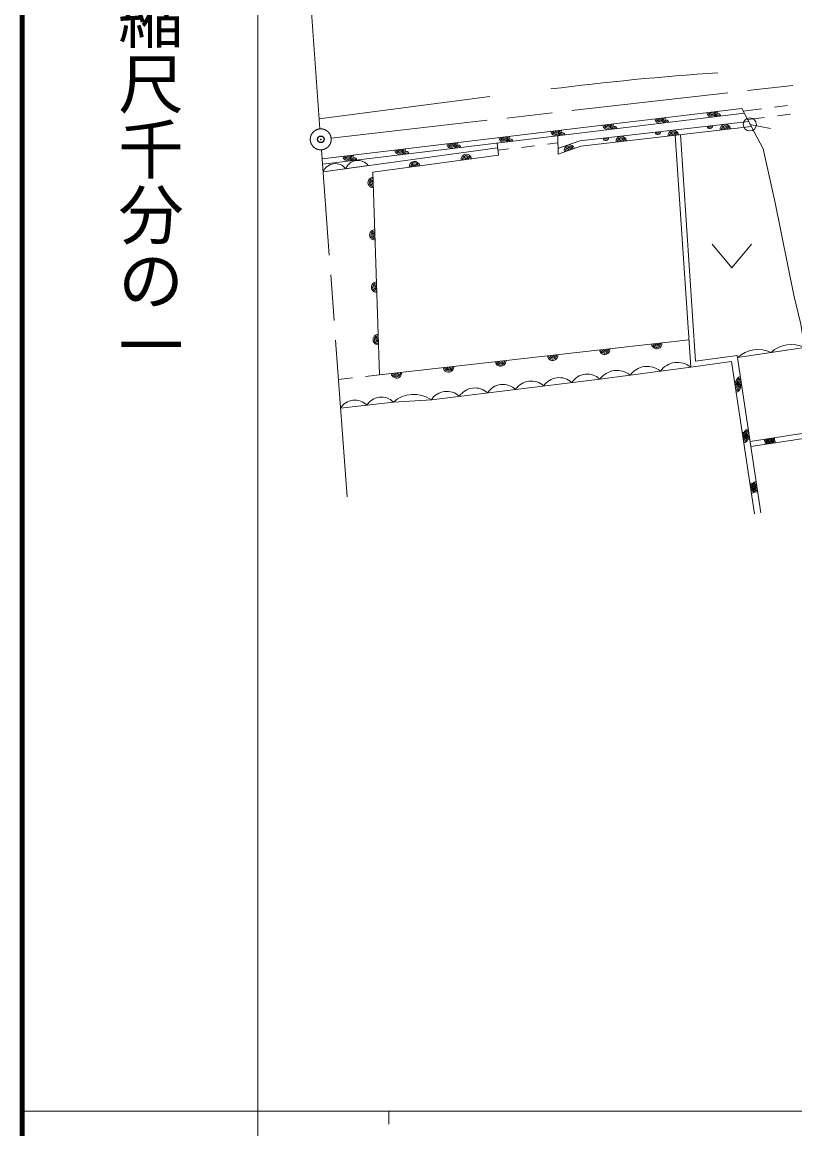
# Model space of a CAD drawing. Units: millimetres, scale not verified. Extents: x 40000 to 680000, y 20000 to 380000.
# Drawn here: x 40000 to 99014, y 203642 to 288198 of the extents above; entities that cross this region are included whole.
import ezdxf
from ezdxf.enums import TextEntityAlignment as Align

# ---------------------------------------------------------------- set-up
doc = ezdxf.new("R2010")
doc.units = ezdxf.units.MM
doc.header["$LTSCALE"] = 1000
doc.header["$PDMODE"] = 32
doc.header["$PDSIZE"] = 500
doc.linetypes.add('CHAIN', pattern=[18.5, 12, -1.5, 3.5, -1.5])
for name, color, linetype, lineweight in [('M-BGD', 7, 'Continuous', 13), ('M-BMK', 2, 'CHAIN', 13), ('M-BMK-SRVR', 3, 'Continuous', 13), ('M-TTL', 2, 'Continuous', 140), ('M-TTL-BAND', 7, 'Continuous', 13)]:
    doc.layers.add(name, color=color, linetype=linetype, lineweight=lineweight)
doc.layers.add('M-OTRS', color=6, linetype='Continuous')
doc.styles.add('@ＭＳ ゴシック', font='')
doc.styles.get('@ＭＳ ゴシック').set_extended_font_data('@MS Gothic')

msp = doc.modelspace()

# ---------------------------------------------------------------- linework, layer by layer
at = {"layer": 'M-BGD'}
for p, q in [((62691, 280808), (75720, 282517)), ((62916, 277748), (94955, 281609)), ((62916, 277748), (94955, 281609)), ((94955, 281609), (96601, 278516)), ((96463, 281587), (95062, 281408)), ((98447, 281839), (97455, 281713)), ((62964, 277351), (95156, 281231)), ((95156, 281231), (62964, 277351)), ((96699, 280911), (95413, 280747)), ((98683, 281164), (97691, 281037)), ((95490, 280603), (82591, 279121)), ((95490, 280603), (82591, 279121)), ((82681, 278729), (95692, 280224)), ((82681, 278729), (95692, 280224)), ((97166, 280063), (95574, 280387)), ((80906, 279513), (80932, 278117)), ((80924, 278538), (82591, 279121)), ((91061, 261846), (89873, 279555)), ((90271, 279601), (91432, 262298)), ((76306, 278586), (62988, 276768)), ((76273, 278955), (76381, 278041)), ((76338, 278406), (77138, 278506)), ((78131, 278629), (79123, 278753)), ((80115, 278877), (80916, 278977)), ((80932, 278117), (82681, 278729)), ((80932, 278117), (82681, 278729)), ((76381, 278041), (66786, 276731)), ((76381, 278041), (66786, 276731)), ((62988, 276768), (66437, 277239)), ((66786, 276731), (67287, 261257)), ((66786, 276731), (67287, 261257)), ((92699, 271230), (94199, 269430)), ((94199, 269430), (95699, 271230)), ((67287, 261257), (90922, 263924)), ((67287, 261257), (90922, 263924)), ((99749, 263346), (94641, 262573)), ((99749, 263346), (97195, 262960)), ((91061, 261846), (94182, 262258)), ((91432, 262298), (94619, 262719)), ((94182, 262258), (95922, 250638)), ((94182, 262258), (95922, 250638)), ((96416, 250712), (94619, 262719)), ((94619, 262719), (96416, 250712)), ((97195, 262960), (94641, 262573)), ((84125, 260929), (91061, 261846)), ((65225, 261021), (64156, 260899)), ((67287, 261257), (66219, 261135)), ((71252, 259349), (84125, 260929)), ((64319, 258693), (68350, 259169)), ((64319, 258693), (68350, 259169)), ((68350, 259169), (71252, 259349)), ((68350, 259169), (71252, 259349)), ((95600, 256163), (101214, 257037)), ((101214, 257037), (95600, 256163)), ((95659, 255767), (101278, 256642)), ((101278, 256642), (95659, 255767))]:
    msp.add_line(p, q, dxfattribs=at)
for points in [[(96601, 278516), (97522, 274391), (98946, 267326), (99467, 265118), (99749, 263346)], [(71252, 259349), (84125, 260929), (91061, 261846)]]:
    msp.add_lwpolyline(points, dxfattribs=at)
msp.add_circle((95574, 280387), 500, dxfattribs=at)
for centre, radius, start, end in [((108769, 58092), 226784, 93.95666, 97.19504), ((88729, 280859), 400, 186.87163, 6.87163), ((88729, 280859), 300, 186.87163, 6.87163), ((88729, 280859), 200, 186.87163, 6.87163), ((88729, 280859), 100, 186.87163, 6.87163), ((92701, 281338), 400, 186.87163, 6.87163), ((92701, 281338), 300, 186.87163, 6.87163), ((92701, 281338), 200, 186.87163, 6.87163), ((92701, 281338), 100, 186.87163, 6.87163), ((93171, 280991), 200, 6.87163, 186.87163), ((93171, 280991), 100, 6.87163, 186.87163), ((80787, 279902), 400, 186.87163, 6.87163), ((80787, 279902), 300, 186.87163, 6.87163), ((80787, 279902), 200, 186.87163, 6.87163), ((80787, 279902), 100, 186.87163, 6.87163), ((84758, 280380), 400, 186.87163, 6.87163), ((84758, 280380), 300, 186.87163, 6.87163), ((84758, 280380), 200, 186.87163, 6.87163), ((84758, 280380), 100, 186.87163, 6.87163), ((85228, 280034), 200, 6.87163, 186.87163), ((85228, 280034), 100, 6.87163, 186.87163), ((89199, 280513), 200, 6.87163, 186.87163), ((89199, 280513), 100, 6.87163, 186.87163), ((89731, 279539), 400, 6.55636, 186.55636), ((92525, 280263), 200, 186.55636, 6.55636), ((92525, 280263), 100, 186.55636, 6.55636), ((93705, 279996), 400, 6.55636, 186.55636), ((93705, 279996), 300, 6.55636, 186.55636), ((93705, 279996), 200, 6.55636, 186.55636), ((93705, 279996), 100, 6.55636, 186.55636), ((76815, 279423), 400, 186.87163, 6.87163), ((76815, 279423), 300, 186.87163, 6.87163), ((76815, 279423), 200, 186.87163, 6.87163), ((76815, 279423), 100, 186.87163, 6.87163), ((77286, 279077), 200, 6.87163, 186.87163), ((77286, 279077), 100, 6.87163, 186.87163), ((81257, 279556), 200, 6.87163, 186.87163), ((81257, 279556), 100, 6.87163, 186.87163), ((84578, 279349), 200, 186.55636, 6.55636), ((84578, 279349), 100, 186.55636, 6.55636), ((85757, 279082), 400, 6.55636, 186.55636), ((85757, 279082), 300, 6.55636, 186.55636), ((85757, 279082), 200, 6.55636, 186.55636), ((85757, 279082), 100, 6.55636, 186.55636), ((88552, 279806), 200, 186.55636, 6.55636), ((88552, 279806), 100, 186.55636, 6.55636), ((89731, 279539), 300, 6.55636, 186.55636), ((89731, 279539), 200, 6.55636, 186.55636), ((89731, 279539), 100, 6.55636, 186.55636), ((68873, 278466), 400, 186.87163, 6.87163), ((68873, 278466), 300, 186.87163, 6.87163), ((68873, 278466), 200, 186.87163, 6.87163), ((68873, 278466), 100, 186.87163, 6.87163), ((69343, 278120), 200, 6.87163, 186.87163), ((69343, 278120), 100, 6.87163, 186.87163), ((72844, 278945), 400, 186.87163, 6.87163), ((72844, 278945), 300, 186.87163, 6.87163), ((72844, 278945), 200, 186.87163, 6.87163), ((72844, 278945), 100, 186.87163, 6.87163), ((73314, 278598), 200, 6.87163, 186.87163), ((73314, 278598), 100, 6.87163, 186.87163), ((81807, 278423), 400, 19.28034, 199.28034), ((81807, 278423), 300, 19.28034, 199.28034), ((81807, 278423), 200, 19.28034, 199.28034), ((81807, 278423), 100, 19.28034, 199.28034), ((63919, 276383), 1007, 38.01179, 157.53316), ((64902, 277988), 400, 186.87163, 6.87163), ((64902, 277988), 300, 186.87163, 6.87163), ((64902, 277988), 200, 186.87163, 6.87163), ((65643, 276619), 1007, 38.01179, 157.53316), ((64902, 277988), 100, 186.87163, 6.87163), ((65372, 277641), 200, 6.87163, 186.87163), ((65372, 277641), 100, 6.87163, 186.87163), ((69965, 277165), 400, 7.77247, 187.77247), ((69965, 277165), 300, 7.77247, 187.77247), ((69965, 277165), 200, 7.77247, 187.77247), ((73928, 277706), 400, 7.77247, 187.77247), ((73928, 277706), 300, 7.77247, 187.77247), ((73928, 277706), 200, 7.77247, 187.77247), ((73928, 277706), 100, 7.77247, 187.77247), ((69965, 277165), 100, 7.77247, 187.77247), ((66811, 275941), 400, 91.85734, 271.85734), ((66811, 275941), 300, 91.85734, 271.85734), ((66811, 275941), 200, 91.85734, 271.85734), ((66811, 275941), 100, 91.85734, 271.85734), ((66941, 271943), 400, 91.85734, 271.85734), ((66941, 271943), 300, 91.85734, 271.85734), ((66941, 271943), 200, 91.85734, 271.85734), ((66941, 271943), 100, 91.85734, 271.85734), ((67070, 267945), 400, 91.85734, 271.85734), ((67070, 267945), 300, 91.85734, 271.85734), ((67070, 267945), 200, 91.85734, 271.85734), ((67070, 267945), 100, 91.85734, 271.85734), ((67200, 263947), 400, 91.85734, 271.85734), ((67200, 263947), 300, 91.85734, 271.85734), ((67200, 263947), 200, 91.85734, 271.85734), ((67200, 263947), 100, 91.85734, 271.85734), ((84487, 263198), 400, 186.43622, 6.43622), ((84487, 263198), 300, 186.43622, 6.43622), ((84487, 263198), 200, 186.43622, 6.43622), ((84487, 263198), 100, 186.43622, 6.43622), ((88462, 263646), 400, 186.43622, 6.43622), ((88462, 263646), 300, 186.43622, 6.43622), ((88462, 263646), 200, 186.43622, 6.43622), ((88462, 263646), 100, 186.43622, 6.43622), ((96200, 260902), 2285, 64.19573, 133.02758), ((98754, 261289), 2285, 64.19573, 133.02758), ((76538, 262301), 400, 186.43622, 6.43622), ((76538, 262301), 300, 186.43622, 6.43622), ((76538, 262301), 200, 186.43622, 6.43622), ((76538, 262301), 100, 186.43622, 6.43622), ((80513, 262749), 400, 186.43622, 6.43622), ((80513, 262749), 300, 186.43622, 6.43622), ((80513, 262749), 200, 186.43622, 6.43622), ((80513, 262749), 100, 186.43622, 6.43622), ((90050, 260593), 1610, 51.11317, 143.94578), ((68588, 261404), 400, 186.43622, 6.43622), ((68588, 261404), 300, 186.43622, 6.43622), ((68588, 261404), 200, 186.43622, 6.43622), ((68588, 261404), 100, 186.43622, 6.43622), ((72563, 261853), 400, 186.43622, 6.43622), ((72563, 261853), 300, 186.43622, 6.43622), ((72563, 261853), 200, 186.43622, 6.43622), ((72563, 261853), 100, 186.43622, 6.43622), ((83164, 259886), 1418, 47.34308, 146.65213), ((85426, 259981), 1610, 51.11317, 143.94578), ((87738, 260287), 1610, 51.11317, 143.94578), ((76727, 259096), 1418, 47.34308, 146.65213), ((78873, 259359), 1418, 47.34308, 146.65213), ((81018, 259623), 1418, 47.34308, 146.65213), ((94480, 260323), 392, 277.30612, 99.72376), ((94478, 260323), 294, 277.30612, 99.72376), ((94476, 260322), 196, 277.30612, 99.72376), ((94923, 260719), 405, 99.18383, 277.84604), ((94922, 260719), 304, 99.18383, 277.84604), ((94921, 260719), 202, 99.18383, 277.84604), ((94919, 260718), 101, 99.18383, 277.84604), ((69916, 257399), 2363, 55.57846, 131.50066), ((72437, 258569), 1418, 47.34308, 146.65213), ((74582, 258833), 1418, 47.34308, 146.65213), ((94474, 260322), 97.9, 277.30612, 99.72376), ((65418, 258037), 1280, 44.28396, 149.19374), ((67434, 258276), 1280, 44.28396, 149.19374), ((95522, 256717), 405, 99.18383, 277.84604), ((95060, 256449), 392, 277.30612, 99.72376), ((95058, 256449), 294, 277.30612, 99.72376), ((95056, 256449), 196, 277.30612, 99.72376), ((95054, 256449), 97.9, 277.30612, 99.72376), ((95521, 256716), 304, 99.18383, 277.84604), ((95520, 256716), 202, 99.18383, 277.84604), ((95519, 256716), 101, 99.18383, 277.84604), ((97073, 256392), 400, 188.84964, 8.84964), ((97135, 255997), 400, 8.84964, 188.84964), ((97073, 256392), 300, 188.84964, 8.84964), ((97135, 255997), 300, 8.84964, 188.84964), ((97073, 256392), 200, 188.84964, 8.84964), ((97073, 256392), 100, 188.84964, 8.84964), ((97135, 255997), 200, 8.84964, 188.84964), ((97135, 255997), 100, 8.84964, 188.84964), ((95640, 252576), 392, 277.30612, 99.72376), ((95638, 252576), 294, 277.30612, 99.72376), ((96121, 252714), 405, 99.18383, 277.84604), ((96120, 252714), 304, 99.18383, 277.84604), ((96119, 252714), 202, 99.18383, 277.84604), ((95636, 252576), 196, 277.30612, 99.72376), ((95634, 252575), 97.9, 277.30612, 99.72376), ((96118, 252714), 101, 99.18383, 277.84604)]:
    msp.add_arc(centre, radius, start, end, dxfattribs=at)
at = {"layer": 'M-BMK'}
for p, q in [((62747, 280042), (60796, 306548)), ((63601, 279335), (113757, 285073)), ((64816, 251941), (62865, 278446))]:
    msp.add_line(p, q, dxfattribs=at)
at = {"layer": 'M-BMK-SRVR'}
msp.add_lwpolyline([(63606, 279244), (63606, 279258), (63605, 279272), (63605, 279286), (63604, 279300), (63603, 279314), (63602, 279328), (63600, 279342), (63598, 279356), (63596, 279370), (63594, 279384), (63591, 279397), (63588, 279411), (63585, 279425), (63582, 279438), (63579, 279452), (63575, 279465), (63571, 279479), (63567, 279492), (63562, 279505), (63557, 279519), (63552, 279532), (63547, 279545), (63542, 279558), (63536, 279571), (63531, 279583), (63525, 279596), (63518, 279608), (63512, 279621), (63505, 279633), (63498, 279645), (63491, 279657), (63484, 279669), (63476, 279681), (63468, 279693), (63460, 279704), (63452, 279716), (63444, 279727), (63435, 279738), (63427, 279749), (63418, 279760), (63409, 279770), (63399, 279781), (63390, 279791), (63380, 279801), (63370, 279811), (63360, 279821), (63350, 279831), (63340, 279840), (63329, 279849), (63319, 279858), (63308, 279867), (63297, 279876), (63286, 279884), (63274, 279893), (63263, 279901), (63251, 279909), (63240, 279916), (63228, 279924), (63216, 279931), (63204, 279938), (63192, 279945), (63179, 279952), (63167, 279958), (63154, 279964), (63142, 279970), (63129, 279976), (63116, 279982), (63103, 279987), (63090, 279992), (63077, 279997), (63064, 280002), (63050, 280006), (63037, 280010), (63024, 280014), (63010, 280018), (62997, 280021), (62983, 280024), (62969, 280027), (62956, 280030), (62942, 280033), (62928, 280035), (62914, 280037), (62900, 280039), (62886, 280040), (62872, 280042), (62858, 280043), (62844, 280043), (62830, 280044), (62816, 280044), (62802, 280044), (62788, 280044), (62774, 280044), (62760, 280043), (62746, 280042), (62733, 280041), (62719, 280040), (62705, 280038), (62691, 280036), (62677, 280034), (62663, 280031), (62649, 280029), (62636, 280026), (62622, 280023), (62608, 280020), (62595, 280016), (62581, 280012), (62568, 280008), (62555, 280004), (62541, 279999), (62528, 279995), (62515, 279990), (62502, 279984), (62489, 279979), (62476, 279973), (62464, 279967), (62451, 279961), (62439, 279955), (62426, 279948), (62414, 279942), (62402, 279935), (62390, 279928), (62378, 279920), (62366, 279913), (62355, 279905), (62343, 279897), (62332, 279889), (62321, 279880), (62309, 279872), (62299, 279863), (62288, 279854), (62277, 279845), (62267, 279835), (62257, 279826), (62246, 279816), (62237, 279806), (62227, 279796), (62217, 279786), (62208, 279776), (62199, 279765), (62190, 279754), (62181, 279743), (62172, 279732), (62164, 279721), (62155, 279710), (62147, 279699), (62140, 279687), (62132, 279675), (62124, 279663), (62117, 279651), (62110, 279639), (62103, 279627), (62097, 279615), (62090, 279602), (62084, 279590), (62078, 279577), (62073, 279564), (62067, 279551), (62062, 279538), (62057, 279525), (62052, 279512), (62047, 279499), (62043, 279486), (62039, 279472), (62035, 279459), (62032, 279445), (62028, 279432), (62025, 279418), (62022, 279404), (62019, 279390), (62017, 279377), (62015, 279363), (62013, 279349), (62011, 279335), (62010, 279321), (62008, 279307), (62007, 279293), (62007, 279279), (62006, 279265), (62006, 279251), (62006, 279237), (62006, 279223), (62007, 279209), (62007, 279195), (62008, 279181), (62010, 279167), (62011, 279153), (62013, 279140), (62015, 279126), (62017, 279112), (62019, 279098), (62022, 279084), (62025, 279071), (62028, 279057), (62032, 279043), (62035, 279030), (62039, 279016), (62043, 279003), (62047, 278990), (62052, 278977), (62057, 278963), (62062, 278950), (62067, 278937), (62073, 278924), (62078, 278912), (62084, 278899), (62090, 278886), (62097, 278874), (62103, 278862), (62110, 278849), (62117, 278837), (62124, 278825), (62132, 278813), (62140, 278802), (62147, 278790), (62155, 278779), (62164, 278767), (62172, 278756), (62181, 278745), (62190, 278734), (62199, 278724), (62208, 278713), (62217, 278703), (62227, 278692), (62237, 278682), (62246, 278672), (62257, 278663), (62267, 278653), (62277, 278644), (62288, 278635), (62299, 278626), (62309, 278617), (62321, 278608), (62332, 278600), (62343, 278592), (62355, 278584), (62366, 278576), (62378, 278568), (62390, 278561), (62402, 278554), (62414, 278547), (62426, 278540), (62439, 278534), (62451, 278527), (62464, 278521), (62476, 278515), (62489, 278510), (62502, 278504), (62515, 278499), (62528, 278494), (62541, 278489), (62555, 278485), (62568, 278480), (62581, 278476), (62595, 278473), (62608, 278469), (62622, 278466), (62636, 278463), (62649, 278460), (62663, 278457), (62677, 278455), (62691, 278453), (62705, 278451), (62719, 278449), (62733, 278448), (62746, 278447), (62760, 278446), (62774, 278445), (62788, 278444), (62802, 278444), (62816, 278444), (62830, 278445), (62844, 278445), (62858, 278446), (62872, 278447), (62886, 278448), (62900, 278450), (62914, 278452), (62928, 278454), (62942, 278456), (62956, 278458), (62969, 278461), (62983, 278464), (62997, 278467), (63010, 278471), (63024, 278474), (63037, 278478), (63050, 278483), (63064, 278487), (63077, 278492), (63090, 278496), (63103, 278502), (63116, 278507), (63129, 278512), (63142, 278518), (63154, 278524), (63167, 278530), (63179, 278537), (63192, 278543), (63204, 278550), (63216, 278557), (63228, 278565), (63240, 278572), (63251, 278580), (63263, 278588), (63274, 278596), (63286, 278604), (63297, 278613), (63308, 278621), (63319, 278630), (63329, 278639), (63340, 278649), (63350, 278658), (63360, 278668), (63370, 278677), (63380, 278687), (63390, 278697), (63399, 278708), (63409, 278718), (63418, 278729), (63427, 278740), (63435, 278751), (63444, 278762), (63452, 278773), (63460, 278784), (63468, 278796), (63476, 278808), (63484, 278819), (63491, 278831), (63498, 278843), (63505, 278855), (63512, 278868), (63518, 278880), (63525, 278893), (63531, 278905), (63536, 278918), (63542, 278931), (63547, 278944), (63552, 278957), (63557, 278970), (63562, 278983), (63567, 278996), (63571, 279010), (63575, 279023), (63579, 279037), (63582, 279050), (63585, 279064), (63588, 279078), (63591, 279091), (63594, 279105), (63596, 279119), (63598, 279133), (63600, 279147), (63602, 279160), (63603, 279174), (63604, 279188), (63605, 279202), (63605, 279216), (63606, 279230)], close=True, dxfattribs=at)
at = {"layer": 'M-OTRS'}
msp.add_point((62806, 279244), dxfattribs=at)
at = {"layer": 'M-TTL'}
msp.add_line((40000, 380000), (40000, 20000), dxfattribs=at)
at = {"layer": 'M-TTL-BAND'}
for p, q in [((58000, 370000), (58000, 20000)), ((40000, 205000), (579000, 205000)), ((68000, 205000), (68000, 204000))]:
    msp.add_line(p, q, dxfattribs=at)

# ---------------------------------------------------------------- texts
at = {"layer": 'M-TTL-BAND', "style": '@ＭＳ ゴシック'}
msp.add_text('縮尺千分の一', height=3666, rotation=270, dxfattribs=at).set_placement((49777, 261030), align=Align.MIDDLE_RIGHT)

doc.saveas('drawing.dxf')
